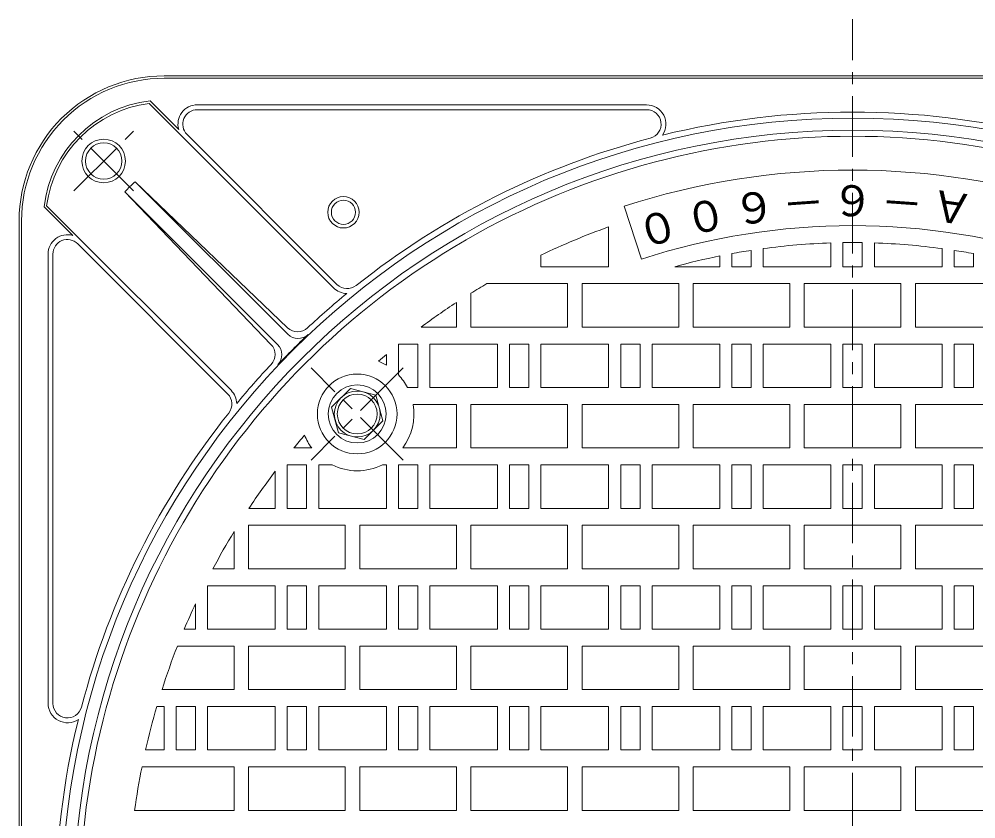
# Model space of a CAD drawing. Units: millimetres, scale not verified. Extents: x -911 to 950, y -675 to 698.
# Drawn here: x -712.3 to -316.2, y 366.7 to 697.7 of the extents above; entities that cross this region are included whole.
import ezdxf
from ezdxf.enums import TextEntityAlignment as Align

# ---------------------------------------------------------------- set-up
doc = ezdxf.new("R2010")
doc.units = ezdxf.units.MM
doc.header["$LTSCALE"] = 5
doc.linetypes.add('CHAIN1', pattern=[8, 5, -1, 1, -1])
for name, color, linetype, lineweight in [('E-1', 2, 'Continuous', 9), ('E-2', 3, 'Continuous', 9), ('E-A', 2, 'Continuous', 9)]:
    doc.layers.add(name, color=color, linetype=linetype, lineweight=lineweight)
doc.styles.add('ＭＳ ゴシック', font='')
doc.styles.get('ＭＳ ゴシック').set_extended_font_data('MS Gothic')

msp = doc.modelspace()

# ---------------------------------------------------------------- linework, layer by layer
at = {"layer": 'E-1'}
for p, q in [((-82.261, 674.195), (-652.261, 674.195)), ((-82.261, 673.195), (-652.261, 673.195)), ((-582.112, 586.472), (-658.443, 662.804)), ((-646.21, 651.984), (-658.081, 663.855)), ((-638.521, 662.195), (-452.531, 662.195)), ((-638.521, 660.195), (-452.531, 660.195)), ((-642.764, 649.953), (-580.697, 587.886)), ((-664.202, 630.379), (-601.111, 569.942)), ((-601.059, 567.235), (-664.202, 630.379)), ((-608.009, 563.046), (-668.445, 626.136)), ((-605.301, 562.993), (-668.445, 626.136)), ((-690.05, 608.143), (-701.922, 620.015)), ((-624.538, 544.046), (-700.87, 620.377)), ((-712.261, 614.195), (-712.262, 44.196)), ((-711.261, 614.195), (-711.261, 329.195)), ((-688.018, 604.697), (-625.953, 542.631)), ((-700.261, 600.454), (-700.261, 414.466)), ((-698.261, 600.454), (-698.261, 414.466))]:
    msp.add_line(p, q, dxfattribs=at)
at = {"layer": 'E-1', "linetype": 'CHAIN1'}
for p, q in [((-689.568, 626.637), (-664.954, 651.251)), ((-664.954, 626.637), (-689.568, 651.251))]:
    msp.add_line(p, q, dxfattribs=at)
at = {"layer": 'E-1'}
for centre, radius in [((-677.261, 638.944), 9), ((-677.261, 638.944), 7.5), ((-578.015, 617.73), 6.5), ((-578.015, 617.73), 5)]:
    msp.add_circle(centre, radius, dxfattribs=at)
for centre, radius, start, end in [((-652.261, 614.195), 60, 89.99986, 180), ((-652.261, 614.195), 59, 89.99986, 180), ((-652.261, 614.195), 50, 96.68396, 173.31656), ((-652.261, 614.195), 49, 97.24815, 172.75238), ((-638.521, 654.195), 8, 90, 196.04559), ((-452.531, 654.195), 8, 325.65877, 90), ((-638.521, 654.195), 6, 90, 225), ((-452.531, 654.195), 6, 284.70128, 90), ((-367.261, 329.195), 330, 76.20911, 103.7908), ((-367.261, 329.195), 327.5, 0, 180), ((-367.261, 329.195), 322.5, 0, 180), ((-367.261, 329.195), 330, 104.70132, 128.5062), ((-638.119, 600.053), 40, 130.69878, 139.30122), ((-692.261, 600.454), 8, 73.95441, 180), ((-692.261, 600.454), 6, 45, 180), ((-576.455, 592.129), 8, 225, 268.6814), ((-576.455, 592.129), 6, 225, 308.50615), ((-367.261, 329.195), 329.896, 129.39609, 133.14456), ((-367.261, 329.195), 327.76, 133.45482, 136.54529), ((-596.961, 574.275), 6, 226.23065, 313.14508), ((-596.816, 571.477), 6, 225, 313.45499), ((-612.342, 558.894), 6, 316.85492, 43.76935), ((-609.544, 558.749), 6, 316.54501, 45), ((-367.261, 329.195), 329.896, 136.85553, 140.60391), ((-630.195, 538.388), 6, 321.49385, 45), ((-630.195, 538.388), 8, 1.3186, 45), ((-367.261, 329.195), 330, 141.4938, 165.2986), ((-692.261, 414.466), 8, 180, 304.3427), ((-692.261, 414.466), 6, 180, 345.29909), ((-367.261, 329.195), 330, 166.20911, 180.00002)]:
    msp.add_arc(centre, radius, start, end, dxfattribs=at)
at = {"layer": 'E-2', "linetype": 'CHAIN1'}
for p, q in [((-367.261, -39.273), (-367.261, 697.663)), ((-553.241, 553.338), (-591.404, 515.175)), ((-553.241, 515.175), (-591.404, 553.338))]:
    msp.add_line(p, q, dxfattribs=at)
at = {"layer": 'E-2'}
for p, q in [((-454.713, 598.344), (-461.821, 620.218)), ((-468.261, 611.682), (-468.261, 595.195)), ((-409.261, 601.981), (-409.261, 595.195)), ((-404.261, 602.704), (-404.261, 595.195)), ((-376.261, 605.049), (-376.261, 595.195)), ((-371.261, 605.166), (-371.261, 595.195)), ((-363.261, 605.166), (-363.261, 595.195)), ((-358.261, 605.049), (-358.261, 595.195)), ((-330.261, 602.704), (-330.261, 595.195)), ((-325.261, 601.981), (-325.261, 595.195)), ((-496.261, 600.044), (-496.261, 595.195)), ((-422.261, 599.66), (-422.261, 595.195)), ((-417.261, 600.628), (-417.261, 595.195)), ((-317.261, 600.628), (-317.261, 595.195)), ((-468.261, 595.195), (-496.261, 595.195)), ((-422.261, 595.195), (-440.882, 595.195)), ((-417.261, 595.195), (-409.261, 595.195)), ((-376.261, 595.195), (-404.261, 595.195)), ((-371.261, 595.195), (-363.261, 595.195)), ((-358.261, 595.195), (-330.261, 595.195)), ((-317.261, 595.195), (-325.261, 595.195)), ((-518.652, 588.195), (-485.261, 588.195)), ((-485.261, 570.195), (-485.261, 588.195)), ((-439.261, 570.195), (-439.261, 588.195)), ((-393.261, 570.195), (-393.261, 588.195)), ((-387.261, 588.195), (-347.261, 588.195)), ((-387.261, 570.195), (-387.261, 588.195)), ((-347.261, 570.195), (-347.261, 588.195)), ((-341.261, 570.195), (-341.261, 588.195)), ((-525.261, 570.195), (-525.261, 584.217)), ((-531.261, 570.195), (-531.261, 580.401)), ((-531.261, 570.195), (-545.92, 570.195)), ((-485.261, 570.195), (-525.261, 570.195)), ((-439.261, 570.195), (-479.261, 570.195)), ((-393.261, 570.195), (-433.261, 570.195)), ((-387.261, 570.195), (-347.261, 570.195)), ((-341.261, 570.195), (-301.261, 570.195)), ((-555.262, 562.981), (-555.262, 550.417)), ((-554.995, 563.195), (-547.261, 563.195)), ((-547.261, 563.195), (-547.261, 545.195)), ((-542.261, 563.195), (-542.261, 545.195)), ((-514.261, 563.195), (-542.261, 563.195)), ((-514.261, 563.195), (-514.261, 545.195)), ((-509.261, 563.195), (-509.261, 545.195)), ((-509.261, 563.195), (-501.261, 563.195)), ((-501.261, 563.195), (-501.261, 545.195)), ((-496.261, 563.195), (-496.261, 545.195)), ((-468.261, 563.195), (-496.261, 563.195)), ((-468.261, 563.195), (-468.261, 545.195)), ((-463.261, 563.195), (-463.261, 545.195)), ((-463.261, 563.195), (-455.261, 563.195)), ((-455.261, 563.195), (-455.261, 545.195)), ((-450.261, 563.195), (-450.261, 545.195)), ((-422.261, 563.195), (-450.261, 563.195)), ((-422.261, 563.195), (-422.261, 545.195)), ((-417.261, 563.195), (-417.261, 545.195)), ((-417.261, 563.195), (-409.261, 563.195)), ((-409.261, 563.195), (-409.261, 545.195)), ((-404.261, 563.195), (-404.261, 545.195)), ((-376.261, 563.195), (-404.261, 563.195)), ((-376.261, 563.195), (-376.261, 545.195)), ((-371.261, 563.195), (-363.261, 563.195)), ((-371.261, 563.195), (-371.261, 545.195)), ((-363.261, 563.195), (-363.261, 545.195)), ((-358.261, 563.195), (-330.261, 563.195)), ((-358.261, 563.195), (-358.261, 545.195)), ((-330.261, 563.195), (-330.261, 545.195)), ((-325.261, 563.195), (-325.261, 545.195)), ((-317.261, 563.195), (-325.261, 563.195)), ((-317.261, 563.195), (-317.261, 545.195)), ((-560.261, 558.871), (-560.261, 554.425)), ((-551.523, 545.195), (-547.261, 545.195)), ((-514.261, 545.195), (-542.261, 545.195)), ((-509.261, 545.195), (-501.261, 545.195)), ((-468.261, 545.195), (-496.261, 545.195)), ((-463.261, 545.195), (-455.261, 545.195)), ((-422.261, 545.195), (-450.261, 545.195)), ((-417.261, 545.195), (-409.261, 545.195)), ((-376.261, 545.195), (-404.261, 545.195)), ((-371.261, 545.195), (-363.261, 545.195)), ((-358.261, 545.195), (-330.261, 545.195)), ((-317.261, 545.195), (-325.261, 545.195)), ((-549.155, 538.195), (-531.261, 538.195)), ((-531.261, 520.195), (-531.261, 538.195)), ((-485.261, 520.195), (-485.261, 538.195)), ((-439.261, 520.195), (-439.261, 538.195)), ((-393.261, 520.195), (-393.261, 538.195)), ((-387.261, 538.195), (-347.261, 538.195)), ((-387.261, 520.195), (-387.261, 538.195)), ((-347.261, 520.195), (-347.261, 538.195)), ((-341.261, 520.195), (-341.261, 538.195)), ((-591.151, 520.195), (-598.603, 520.195)), ((-531.261, 520.195), (-553.493, 520.195)), ((-485.261, 520.195), (-525.261, 520.195)), ((-439.261, 520.195), (-479.261, 520.195)), ((-393.261, 520.195), (-433.261, 520.195)), ((-387.261, 520.195), (-347.261, 520.195)), ((-341.261, 520.195), (-301.261, 520.195)), ((-601.261, 513.195), (-601.261, 495.195)), ((-601.261, 513.195), (-593.261, 513.195)), ((-593.261, 513.195), (-593.261, 495.195)), ((-588.261, 513.195), (-588.261, 495.195)), ((-582.747, 513.195), (-588.261, 513.195)), ((-560.261, 513.195), (-561.897, 513.195)), ((-560.261, 513.195), (-560.261, 495.195)), ((-555.261, 513.195), (-555.261, 495.195)), ((-555.261, 513.195), (-547.261, 513.195)), ((-547.261, 513.195), (-547.261, 495.195)), ((-542.261, 513.195), (-542.261, 495.195)), ((-514.261, 513.195), (-542.261, 513.195)), ((-514.261, 513.195), (-514.261, 495.195)), ((-509.261, 513.195), (-509.261, 495.195)), ((-509.261, 513.195), (-501.261, 513.195)), ((-501.261, 513.195), (-501.261, 495.195)), ((-496.261, 513.195), (-496.261, 495.195)), ((-468.261, 513.195), (-496.261, 513.195)), ((-468.261, 513.195), (-468.261, 495.195)), ((-463.261, 513.195), (-463.261, 495.195)), ((-463.261, 513.195), (-455.261, 513.195)), ((-455.261, 513.195), (-455.261, 495.195)), ((-450.261, 513.195), (-450.261, 495.195)), ((-422.261, 513.195), (-450.261, 513.195)), ((-422.261, 513.195), (-422.261, 495.195)), ((-417.261, 513.195), (-417.261, 495.195)), ((-417.261, 513.195), (-409.261, 513.195)), ((-409.261, 513.195), (-409.261, 495.195)), ((-404.261, 513.195), (-404.261, 495.195)), ((-376.261, 513.195), (-404.261, 513.195)), ((-376.261, 513.195), (-376.261, 495.195)), ((-371.261, 513.195), (-363.261, 513.195)), ((-371.261, 513.195), (-371.261, 495.195)), ((-363.261, 513.195), (-363.261, 495.195)), ((-358.261, 513.195), (-330.261, 513.195)), ((-358.261, 513.195), (-358.261, 495.195)), ((-330.261, 513.195), (-330.261, 495.195)), ((-325.261, 513.195), (-325.261, 495.195)), ((-317.261, 513.195), (-325.261, 513.195)), ((-317.261, 513.195), (-317.261, 495.195)), ((-606.261, 510.521), (-606.261, 495.195)), ((-617.149, 495.195), (-606.261, 495.195)), ((-601.261, 495.195), (-593.261, 495.195)), ((-560.261, 495.195), (-588.261, 495.195)), ((-555.261, 495.195), (-547.261, 495.195)), ((-514.261, 495.195), (-542.261, 495.195)), ((-509.261, 495.195), (-501.261, 495.195)), ((-468.261, 495.195), (-496.261, 495.195)), ((-463.261, 495.195), (-455.261, 495.195)), ((-422.261, 495.195), (-450.261, 495.195)), ((-417.261, 495.195), (-409.261, 495.195)), ((-376.261, 495.195), (-404.261, 495.195)), ((-371.261, 495.195), (-363.261, 495.195)), ((-358.261, 495.195), (-330.261, 495.195)), ((-317.261, 495.195), (-325.261, 495.195)), ((-577.261, 470.195), (-577.261, 488.195)), ((-531.261, 470.195), (-531.261, 488.195)), ((-485.261, 470.195), (-485.261, 488.195)), ((-439.261, 470.195), (-439.261, 488.195)), ((-393.261, 470.195), (-393.261, 488.195)), ((-387.261, 488.195), (-347.261, 488.195)), ((-387.261, 470.195), (-387.261, 488.195)), ((-347.261, 470.195), (-347.261, 488.195)), ((-341.261, 470.195), (-341.261, 488.195)), ((-623.261, 470.195), (-623.261, 485.605)), ((-623.261, 470.195), (-632.061, 470.195)), ((-577.261, 470.195), (-617.261, 470.195)), ((-531.261, 470.195), (-571.261, 470.195)), ((-485.261, 470.195), (-525.261, 470.195)), ((-439.261, 470.195), (-479.261, 470.195)), ((-393.261, 470.195), (-433.261, 470.195)), ((-387.261, 470.195), (-347.261, 470.195)), ((-341.261, 470.195), (-301.261, 470.195)), ((-634.261, 463.195), (-634.261, 445.195)), ((-606.261, 463.195), (-634.261, 463.195)), ((-606.261, 463.195), (-606.261, 445.195)), ((-601.261, 463.195), (-601.261, 445.195)), ((-601.261, 463.195), (-593.261, 463.195)), ((-593.261, 463.195), (-593.261, 445.195)), ((-588.261, 463.195), (-588.261, 445.195)), ((-560.261, 463.195), (-588.261, 463.195)), ((-560.261, 463.195), (-560.261, 445.195)), ((-555.261, 463.195), (-555.261, 445.195)), ((-555.261, 463.195), (-547.261, 463.195)), ((-547.261, 463.195), (-547.261, 445.195)), ((-542.261, 463.195), (-542.261, 445.195)), ((-514.261, 463.195), (-542.261, 463.195)), ((-514.261, 463.195), (-514.261, 445.195)), ((-509.261, 463.195), (-509.261, 445.195)), ((-509.261, 463.195), (-501.261, 463.195)), ((-501.261, 463.195), (-501.261, 445.195)), ((-496.261, 463.195), (-496.261, 445.195)), ((-468.261, 463.195), (-496.261, 463.195)), ((-468.261, 463.195), (-468.261, 445.195)), ((-463.261, 463.195), (-463.261, 445.195)), ((-463.261, 463.195), (-455.262, 463.195)), ((-455.262, 463.195), (-455.262, 445.195)), ((-450.262, 463.195), (-450.262, 445.195)), ((-422.261, 463.195), (-450.262, 463.195)), ((-422.261, 463.195), (-422.261, 445.195)), ((-417.261, 463.195), (-417.261, 445.195)), ((-417.261, 463.195), (-409.261, 463.195)), ((-409.261, 463.195), (-409.261, 445.195)), ((-404.261, 463.195), (-404.261, 445.195)), ((-376.261, 463.195), (-404.261, 463.195)), ((-376.261, 463.195), (-376.261, 445.195)), ((-371.261, 463.195), (-363.261, 463.195)), ((-371.261, 463.195), (-371.261, 445.195)), ((-363.261, 463.195), (-363.261, 445.195)), ((-358.261, 463.195), (-330.261, 463.195)), ((-358.261, 463.195), (-358.261, 445.195)), ((-330.261, 463.195), (-330.261, 445.195)), ((-325.261, 463.195), (-325.261, 445.195)), ((-317.261, 463.195), (-325.261, 463.195)), ((-317.261, 463.195), (-317.261, 445.195)), ((-639.261, 455.75), (-639.261, 445.195)), ((-643.927, 445.195), (-639.261, 445.195)), ((-606.261, 445.195), (-634.261, 445.195)), ((-601.261, 445.195), (-593.261, 445.195)), ((-560.261, 445.195), (-588.261, 445.195)), ((-555.261, 445.195), (-547.261, 445.195)), ((-514.261, 445.195), (-542.261, 445.195)), ((-509.261, 445.195), (-501.261, 445.195)), ((-468.261, 445.195), (-496.261, 445.195)), ((-463.261, 445.195), (-455.262, 445.195)), ((-422.261, 445.195), (-450.262, 445.195)), ((-417.261, 445.195), (-409.261, 445.195)), ((-376.261, 445.195), (-404.261, 445.195)), ((-371.261, 445.195), (-363.261, 445.195)), ((-358.261, 445.195), (-330.261, 445.195)), ((-317.261, 445.195), (-325.261, 445.195)), ((-646.759, 438.195), (-623.261, 438.195)), ((-623.261, 420.195), (-623.261, 438.195)), ((-577.261, 420.195), (-577.261, 438.195)), ((-531.261, 420.195), (-531.261, 438.195)), ((-485.261, 420.195), (-485.261, 438.195)), ((-439.261, 420.195), (-439.261, 438.195)), ((-393.261, 420.195), (-393.261, 438.195)), ((-387.261, 438.195), (-347.261, 438.195)), ((-387.261, 420.195), (-387.261, 438.195)), ((-347.261, 420.195), (-347.261, 438.195)), ((-341.261, 420.195), (-341.261, 438.195)), ((-623.261, 420.195), (-653.127, 420.195)), ((-577.261, 420.195), (-617.261, 420.195)), ((-531.261, 420.195), (-571.261, 420.195)), ((-485.261, 420.195), (-525.261, 420.195)), ((-439.261, 420.195), (-479.261, 420.195)), ((-393.261, 420.195), (-433.261, 420.195)), ((-387.261, 420.195), (-347.261, 420.195)), ((-341.261, 420.195), (-301.261, 420.195)), ((-655.261, 413.195), (-652.261, 413.195)), ((-652.261, 413.195), (-652.261, 395.195)), ((-647.261, 413.195), (-647.261, 395.195)), ((-647.261, 413.195), (-639.261, 413.195)), ((-639.261, 413.195), (-639.261, 395.195)), ((-634.261, 413.195), (-634.261, 395.195)), ((-606.261, 413.195), (-634.261, 413.195)), ((-606.261, 413.195), (-606.261, 395.195)), ((-601.261, 413.195), (-601.261, 395.195)), ((-601.261, 413.195), (-593.261, 413.195)), ((-593.261, 413.195), (-593.261, 395.195)), ((-588.261, 413.195), (-588.261, 395.195)), ((-560.261, 413.195), (-588.261, 413.195)), ((-560.261, 413.195), (-560.261, 395.195)), ((-555.261, 413.195), (-555.261, 395.195)), ((-555.261, 413.195), (-547.261, 413.195)), ((-547.261, 413.195), (-547.261, 395.195)), ((-542.261, 413.195), (-542.261, 395.195)), ((-514.261, 413.195), (-542.261, 413.195)), ((-514.261, 413.195), (-514.261, 395.195)), ((-509.261, 413.195), (-509.261, 395.195)), ((-509.261, 413.195), (-501.261, 413.195)), ((-501.261, 413.195), (-501.261, 395.195)), ((-496.261, 413.195), (-496.261, 395.195)), ((-468.261, 413.195), (-496.261, 413.195)), ((-468.261, 413.195), (-468.261, 395.195)), ((-463.261, 413.195), (-463.261, 395.195)), ((-463.261, 413.195), (-455.262, 413.195)), ((-455.262, 413.195), (-455.262, 395.195)), ((-450.262, 413.195), (-450.262, 395.195)), ((-422.261, 413.195), (-450.262, 413.195)), ((-422.261, 413.195), (-422.261, 395.195)), ((-417.261, 413.195), (-417.261, 395.195)), ((-417.261, 413.195), (-409.261, 413.195)), ((-409.261, 413.195), (-409.261, 395.195)), ((-404.261, 413.195), (-404.261, 395.195)), ((-376.261, 413.195), (-404.261, 413.195)), ((-376.261, 413.195), (-376.261, 395.195)), ((-371.261, 413.195), (-363.261, 413.195)), ((-371.261, 413.195), (-371.261, 395.195)), ((-363.261, 413.195), (-363.261, 395.195)), ((-358.261, 413.195), (-330.261, 413.195)), ((-358.261, 413.195), (-358.261, 395.195)), ((-330.261, 413.195), (-330.261, 395.195)), ((-325.261, 413.195), (-325.261, 395.195)), ((-317.261, 413.195), (-325.261, 413.195)), ((-317.261, 413.195), (-317.261, 395.195)), ((-659.911, 395.195), (-652.261, 395.195)), ((-647.261, 395.195), (-639.261, 395.195)), ((-606.261, 395.195), (-634.261, 395.195)), ((-601.261, 395.195), (-593.261, 395.195)), ((-560.261, 395.195), (-588.261, 395.195)), ((-555.261, 395.195), (-547.261, 395.195)), ((-514.261, 395.195), (-542.261, 395.195)), ((-509.261, 395.195), (-501.261, 395.195)), ((-468.261, 395.195), (-496.261, 395.195)), ((-463.261, 395.195), (-455.262, 395.195)), ((-422.261, 395.195), (-450.262, 395.195)), ((-417.261, 395.195), (-409.261, 395.195)), ((-376.261, 395.195), (-404.261, 395.195)), ((-371.261, 395.195), (-363.261, 395.195)), ((-358.261, 395.195), (-330.261, 395.195)), ((-317.261, 395.195), (-325.261, 395.195)), ((-661.402, 388.195), (-623.261, 388.195)), ((-623.261, 370.195), (-623.261, 388.195)), ((-577.261, 370.195), (-577.261, 388.195)), ((-531.261, 370.195), (-531.261, 388.195)), ((-485.261, 370.195), (-485.261, 388.195)), ((-479.261, 370.195), (-479.261, 388.195)), ((-479.261, 388.195), (-439.261, 388.195)), ((-393.261, 370.195), (-393.261, 388.195)), ((-387.261, 388.195), (-347.261, 388.195)), ((-387.261, 370.195), (-387.261, 388.195)), ((-347.261, 370.195), (-347.261, 388.195)), ((-341.261, 370.195), (-341.261, 388.195)), ((-623.261, 370.195), (-664.447, 370.195)), ((-577.261, 370.195), (-617.261, 370.195)), ((-531.261, 370.195), (-571.261, 370.195)), ((-485.261, 370.195), (-525.261, 370.195)), ((-393.261, 370.195), (-433.261, 370.195)), ((-387.261, 370.195), (-347.261, 370.195)), ((-341.261, 370.195), (-301.261, 370.195))]:
    msp.add_line(p, q, dxfattribs=at)
for points in [[(-479.261, 570.195), (-479.261, 588.195), (-439.261, 588.195)], [(-433.261, 570.195), (-433.261, 588.195), (-393.261, 588.195)], [(-301.261, 570.195), (-301.261, 588.195), (-341.261, 588.195)], [(-525.261, 520.195), (-525.261, 538.195), (-485.261, 538.195)], [(-479.261, 520.195), (-479.261, 538.195), (-439.261, 538.195)], [(-433.261, 520.195), (-433.261, 538.195), (-393.261, 538.195)], [(-301.261, 520.195), (-301.261, 538.195), (-341.261, 538.195)], [(-617.261, 470.195), (-617.261, 488.195), (-577.261, 488.195)], [(-571.261, 470.195), (-571.261, 488.195), (-531.261, 488.195)], [(-525.261, 470.195), (-525.261, 488.195), (-485.261, 488.195)], [(-479.261, 470.195), (-479.261, 488.195), (-439.261, 488.195)], [(-433.261, 470.195), (-433.261, 488.195), (-393.261, 488.195)], [(-301.261, 470.195), (-301.261, 488.195), (-341.261, 488.195)], [(-617.261, 420.195), (-617.261, 438.195), (-577.261, 438.195)], [(-571.261, 420.195), (-571.261, 438.195), (-531.261, 438.195)], [(-525.261, 420.195), (-525.261, 438.195), (-485.261, 438.195)], [(-479.261, 420.195), (-479.261, 438.195), (-439.261, 438.195)], [(-433.261, 420.195), (-433.261, 438.195), (-393.261, 438.195)], [(-301.261, 420.195), (-301.261, 438.195), (-341.261, 438.195)], [(-617.261, 370.195), (-617.261, 388.195), (-577.261, 388.195)], [(-571.261, 370.195), (-571.261, 388.195), (-531.261, 388.195)], [(-525.261, 370.195), (-525.261, 388.195), (-485.261, 388.195)], [(-479.261, 370.195), (-439.261, 370.195), (-439.261, 388.195)], [(-433.261, 370.195), (-433.261, 388.195), (-393.261, 388.195)], [(-301.261, 370.195), (-301.261, 388.195), (-341.261, 388.195)]]:
    msp.add_lwpolyline(points, dxfattribs=at)
msp.add_circle((-572.322, 534.256), 16.5, dxfattribs=at)
for centre, radius, start, end in [((-367.261, 329.195), 320, 359.99994, 179.99994), ((-367.261, 329.195), 306, 71.99994, 108), ((-367.261, 329.195), 300, 109.67387, 115.46751), ((-367.261, 329.195), 283, 71.99995, 107.99998), ((-367.261, 329.195), 276, 98.75288, 100.4373), ((-367.261, 329.195), 276, 91.86867, 97.7041), ((-367.261, 329.195), 276, 89.16959, 90.83037), ((-367.261, 329.195), 276, 82.29585, 88.13129), ((-367.261, 329.195), 276, 79.56265, 81.24707), ((-367.261, 329.195), 276, 101.49458, 105.4705), ((-367.261, 329.195), 300, 120.30722, 121.78047), ((-367.261, 329.195), 300, 123.1386, 126.55043), ((-367.261, 329.195), 300, 128.73947, 128.80464), ((-367.261, 329.195), 300, 130.04085, 130.8681), ((-572.322, 534.256), 23.5, 59.12117, 68.10092), ((-572.322, 534.256), 23.5, 27.74135, 43.44899), ((-572.322, 534.256), 23.5, 323.2489, 9.64864), ((-367.261, 329.195), 300, 139.13184, 140.45627), ((-572.322, 534.256), 23.5, 201.89908, 216.7511), ((-572.322, 534.256), 23.5, 243.66515, 296.33485), ((-367.261, 329.195), 300, 142.81287, 146.40404), ((-367.261, 329.195), 300, 148.57611, 151.96576), ((-367.261, 329.195), 300, 155.04863, 157.25278), ((-367.261, 329.195), 300, 158.69499, 162.34216), ((-367.261, 329.195), 300, 163.73982, 167.29099), ((-367.261, 329.195), 300, 168.65796, 172.14508)]:
    msp.add_arc(centre, radius, start, end, dxfattribs=at)
at = {"layer": 'E-A'}
msp.add_lwpolyline([(-561.726, 531.417), (-564.566, 542.013), (-575.161, 544.852), (-582.918, 537.095), (-580.079, 526.499), (-569.483, 523.66)], close=True, dxfattribs=at)
at = {"layer": 'E-A', "color": 4}
msp.add_circle((-572.322, 534.256), 12, dxfattribs=at)
at = {"layer": 'E-A'}
for radius in [9.5, 8.25]:
    msp.add_circle((-572.322, 534.256), radius, dxfattribs=at)

# ---------------------------------------------------------------- texts
at = {"layer": 'E-2', "color": 4, "style": 'ＭＳ ゴシック'}
for s, rotation, p in [('６', 188.001, (-400.768, 631.015)), ('６', 180, (-358.515, 632.781)), ('Ａ', 172, (-316.428, 628.649)), ('０', 192, (-421.698, 627.927)), ('－', 184, (-379.672, 632.636)), ('－', 176, (-337.4, 631.45)), ('０', 196, (-442.363, 623.386))]:
    msp.add_text(s, height=12.83, rotation=rotation, dxfattribs=at).set_placement(p, align=Align.BOTTOM_LEFT)

doc.saveas('drawing.dxf')
